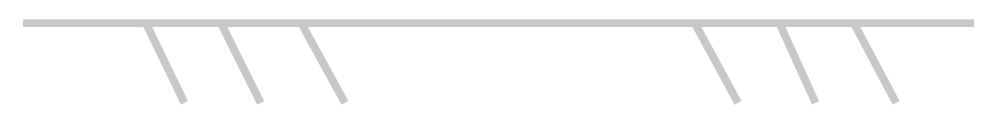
# Model space of a CAD drawing. Extents: x -0.1 to 12, y -0.1 to 1.
import ezdxf

# ---------------------------------------------------------------- set-up
doc = ezdxf.new("R2010")
doc.units = 0
doc.header["$MEASUREMENT"] = 0
doc.layers.get('0').update_dxf_attribs({"linetype": 'CONTINUOUS'})

msp = doc.modelspace()

# ---------------------------------------------------------------- linework, layer by layer
at = {"const_width": 0.1}
for points in [[(11.987, 0.987), (-0.045, 0.987)], [(1.509, 0.987), (1.996, -0.018)], [(2.458, 0.987), (2.961, -0.018)], [(3.475, 0.987), (4.027, -0.018)], [(8.455, 0.987), (9.002, -0.018)], [(9.525, 0.987), (9.983, -0.018)], [(10.468, 0.987), (11.003, -0.018)]]:
    msp.add_lwpolyline(points, dxfattribs=at)

doc.saveas('drawing.dxf')
